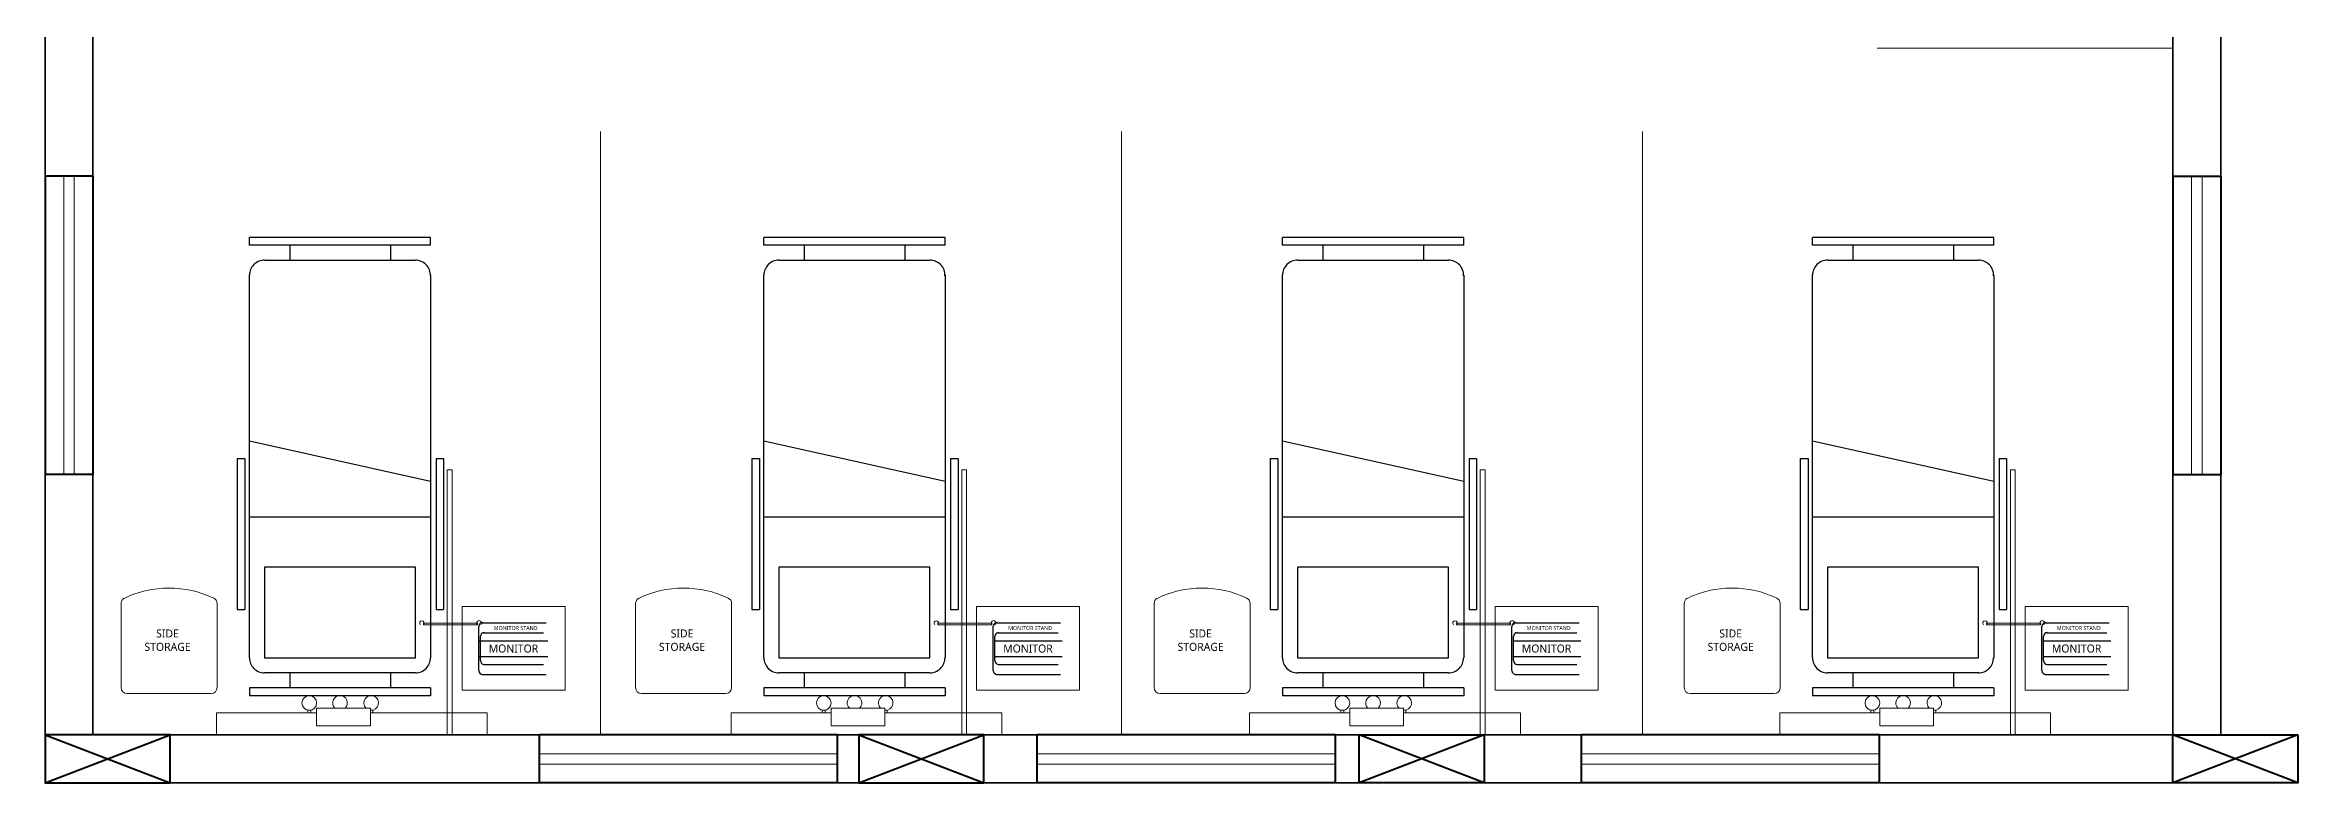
# Model space of a CAD drawing. Header units: inches. Extents: x -17070 to 527, y 504 to 2398.
# Drawn here: x -10456.38 to -10445.57, y 517.2 to 520.74 of the extents above; entities that cross this region are included whole.
import ezdxf

# ---------------------------------------------------------------- set-up
doc = ezdxf.new("R2010")
doc.units = ezdxf.units.IN
for name, color, linetype, lineweight in [('COL', 5, 'Continuous', 40), ('ELE-1', 105, 'Continuous', 40), ('furniture', 42, 'Continuous', 9), ('section', 1, 'Continuous', 35), ('TEXT', 7, 'Continuous', 9), ('WIN', 4, 'Continuous', 20)]:
    doc.layers.add(name, color=color, linetype=linetype, lineweight=lineweight)
doc.layers.add('elevation', color=7, linetype='Continuous')
doc.styles.add('style1', font='', dxfattribs={"height": 12})
doc.styles.get('style1').set_extended_font_data('Arial Narrow')
doc.linetypes.add('ZIGZAG', pattern='A,0.0001,-0.2,[131,ltypeshp.shx,S=0.2,R=0,X=-0.2,Y=0],-0.4,[131,ltypeshp.shx,S=0.2,R=180,X=0.2,Y=0],-0.2', length=0.8001)

# ---------------------------------------------------------------- blocks, each defined once
blk = doc.blocks.new('hospi bed')
at = {"layer": 'elevation', "color": 7}
for p, q in [((115.719, 57.897), (115.719, 56.061)), ((115.741, 56.942), (115.741, 57.666))]:
    blk.add_line(p, q, dxfattribs=at)
for points in [[(114.85, 58.079), (115.719, 58.079)], [(114.85, 58.042), (114.85, 58.079)], [(115.719, 58.042), (115.719, 58.079)], [(114.85, 58.042), (115.719, 58.042)], [(114.923, 57.969), (115.647, 57.969)], [(115.043, 57.969), (115.043, 58.042)], [(115.526, 57.969), (115.526, 58.042)], [(114.85, 56.063), (114.85, 57.897)], [(114.824, 56.942), (114.824, 57.666), (114.788, 57.666)], [(114.788, 56.942), (114.788, 57.666)], [(115.778, 57.666), (115.741, 57.666)], [(115.778, 56.942), (115.778, 57.666)], [(115.719, 57.221), (114.85, 57.221)], [(114.85, 57.052), (115.719, 56.859)], [(114.824, 56.942), (114.788, 56.942)], [(115.778, 56.942), (115.741, 56.942)], [(114.85, 55.918), (115.719, 55.918)], [(114.85, 55.918), (114.85, 55.882)], [(115.647, 55.99), (114.923, 55.99)], [(115.043, 55.918), (115.043, 55.99)], [(115.526, 55.918), (115.526, 55.99)], [(115.719, 55.918), (115.719, 55.882)], [(114.85, 55.882), (115.719, 55.882)]]:
    blk.add_lwpolyline(points, dxfattribs=at)
blk.add_lwpolyline([(115.647, 57.897), (114.923, 57.897), (114.923, 57.463), (115.647, 57.463), (115.647, 57.897)], close=True, dxfattribs=at)
for centre, start, end in [((114.923, 57.897), 90, 180.0124), ((115.647, 57.897), 0, 90.0057), ((114.923, 56.063), 177.3407, 270.0542), ((115.647, 56.063), 269.9459, 0.0001)]:
    blk.add_arc(centre, 0.0724, start, end, dxfattribs=at)
blk = doc.blocks.new('w2r')
at = {"color": 7}
for p, q in [((-5580600.057, -3631425.359), (-5580599.637, -3631425.359)), ((-5580600.087, -3631425.809), (-5580600.087, -3631425.389)), ((-5580599.607, -3631425.389), (-5580599.607, -3631425.809))]:
    blk.add_line(p, q, dxfattribs=at)
for centre, radius, start, end in [((-5580600.057, -3631425.389), 0.03, 90, 180), ((-5580599.637, -3631425.389), 0.03, 0, 90), ((-5580600.057, -3631425.809), 0.03, 180, 240.7339), ((-5580599.637, -3631425.809), 0.03, 295.5316, 360), ((-5580599.847, -3631425.369), 0.517, 244.2388, 295.5316)]:
    blk.add_arc(centre, radius, start, end, dxfattribs=at)
blk = doc.blocks.new('FGTNB')
at = {"color": 7, "lineweight": 18}
blk.add_line((-5581170.012, -3631426.215), (-5581170.012, -3631426.521), dxfattribs=at)
blk.add_lwpolyline([(-5581170.012, -3631426.54, -2.414214), (-5581170.012, -3631426.521), (-5581170.021, -3631426.521), (-5581170.021, -3631426.215), (-5581170.012, -3631426.215, -2.414214), (-5581170.012, -3631426.197)], format="xyb", dxfattribs=at)
blk = doc.blocks.new('FBNH')
at = {"layer": 'furniture', "linetype": 'ByBlock'}
blk.add_lwpolyline([(-5581170.359, -3631421.381), (-5581170.335, -3631421.381), (-5581170.335, -3631422.706), (-5581170.359, -3631422.706)], close=True, dxfattribs=at)
at = {"layer": 'furniture', "linetype": 'ByBlock', "xscale": 0.880801118328236, "yscale": 0.880801118328236, "zscale": 0.8808011183136943, "rotation": 90}
blk.add_blockref('FGTNB', (-8779734.749, 1284478.856), dxfattribs=at)

msp = doc.modelspace()

# ---------------------------------------------------------------- linework, layer by layer
at = {"color": 7}
for p, q in [((-10454.30093, 517.73709), (-10454.30093, 517.94829)), ((-10454.28553, 517.96618), (-10453.97833, 517.96618)), ((-10454.27767, 517.91799), (-10453.98967, 517.91799)), ((-10451.83226, 517.73709), (-10451.83226, 517.94829)), ((-10451.81686, 517.96618), (-10451.50966, 517.96618)), ((-10451.80901, 517.91799), (-10451.52101, 517.91799)), ((-10449.3439, 517.73709), (-10449.3439, 517.94829)), ((-10449.3285, 517.96618), (-10449.0213, 517.96618)), ((-10449.32064, 517.91799), (-10449.03264, 517.91799)), ((-10446.80065, 517.73709), (-10446.80065, 517.94829)), ((-10446.78525, 517.96618), (-10446.47805, 517.96618)), ((-10446.77739, 517.91799), (-10446.48939, 517.91799)), ((-10454.29687, 517.87959), (-10453.97047, 517.87959)), ((-10453.97047, 517.80279), (-10454.29687, 517.80279)), ((-10454.29307, 517.78489), (-10454.29307, 517.90009)), ((-10451.82821, 517.87959), (-10451.50181, 517.87959)), ((-10451.50181, 517.80279), (-10451.82821, 517.80279)), ((-10451.82441, 517.78489), (-10451.82441, 517.90009)), ((-10449.33984, 517.87959), (-10449.01344, 517.87959)), ((-10449.01344, 517.80279), (-10449.33984, 517.80279)), ((-10449.33604, 517.78489), (-10449.33604, 517.90009)), ((-10446.79659, 517.87959), (-10446.47019, 517.87959)), ((-10446.47019, 517.80279), (-10446.79659, 517.80279)), ((-10446.79279, 517.78489), (-10446.79279, 517.90009)), ((-10453.97833, 517.71658), (-10454.28553, 517.71658)), ((-10453.98967, 517.76439), (-10454.27767, 517.76439)), ((-10451.50966, 517.71658), (-10451.81686, 517.71658)), ((-10451.52101, 517.76439), (-10451.80901, 517.76439)), ((-10449.0213, 517.71658), (-10449.3285, 517.71658)), ((-10449.03264, 517.76439), (-10449.32064, 517.76439)), ((-10446.47805, 517.71658), (-10446.78525, 517.71658)), ((-10446.48939, 517.76439), (-10446.77739, 517.76439))]:
    msp.add_line(p, q, dxfattribs=at)
for centre, start, end in [((-10454.28173, 517.94829), 90, 180), ((-10454.27387, 517.90009), 90, 180), ((-10451.81306, 517.94829), 90, 180), ((-10451.80521, 517.90009), 90, 180), ((-10449.3247, 517.94829), 90, 180), ((-10449.31684, 517.90009), 90, 180), ((-10446.78145, 517.94829), 90, 180), ((-10446.77359, 517.90009), 90, 180), ((-10454.28173, 517.73709), 180, 270), ((-10454.27387, 517.78489), 180, 270), ((-10451.81306, 517.73709), 180, 270), ((-10451.80521, 517.78489), 180, 270), ((-10449.3247, 517.73709), 180, 270), ((-10449.31684, 517.78489), 180, 270), ((-10446.78145, 517.73709), 180, 270), ((-10446.77359, 517.78489), 180, 270)]:
    msp.add_arc(centre, 0.0192, start, end, dxfattribs=at)
at = {"layer": 'COL', "ltscale": 0.0005}
for p, q in [((-10456.38214, 517.19797), (-10455.78214, 517.42797)), ((-10456.38214, 517.42797), (-10455.78214, 517.19797)), ((-10456.38214, 517.19797), (-10455.78214, 517.42797)), ((-10456.38214, 517.42797), (-10455.78214, 517.19797)), ((-10452.47714, 517.19797), (-10451.87714, 517.42797)), ((-10452.47714, 517.42797), (-10451.87714, 517.19797)), ((-10452.47714, 517.19797), (-10451.87714, 517.42797)), ((-10452.47714, 517.42797), (-10451.87714, 517.19797)), ((-10449.47714, 517.19797), (-10450.07714, 517.42797)), ((-10449.47714, 517.42797), (-10450.07714, 517.19797)), ((-10449.47714, 517.19797), (-10450.07714, 517.42797)), ((-10449.47714, 517.42797), (-10450.07714, 517.19797)), ((-10445.57214, 517.19797), (-10446.17214, 517.42797)), ((-10445.57214, 517.42797), (-10446.17214, 517.19797)), ((-10445.57214, 517.19797), (-10446.17214, 517.42797)), ((-10445.57214, 517.42797), (-10446.17214, 517.19797))]:
    msp.add_line(p, q, dxfattribs=at)
for points in [[(-10456.38214, 517.42797), (-10456.38214, 517.19797), (-10455.78214, 517.19797), (-10455.78214, 517.42797)], [(-10456.38214, 517.42797), (-10456.38214, 517.19797), (-10455.78214, 517.19797), (-10455.78214, 517.42797)], [(-10452.47714, 517.42797), (-10452.47714, 517.19797), (-10451.87714, 517.19797), (-10451.87714, 517.42797)], [(-10452.47714, 517.42797), (-10452.47714, 517.19797), (-10451.87714, 517.19797), (-10451.87714, 517.42797)], [(-10449.47714, 517.42797), (-10449.47714, 517.19797), (-10450.07714, 517.19797), (-10450.07714, 517.42797)], [(-10449.47714, 517.42797), (-10449.47714, 517.19797), (-10450.07714, 517.19797), (-10450.07714, 517.42797)], [(-10445.57214, 517.42797), (-10445.57214, 517.19797), (-10446.17214, 517.19797), (-10446.17214, 517.42797)], [(-10445.57214, 517.42797), (-10445.57214, 517.19797), (-10446.17214, 517.19797), (-10446.17214, 517.42797)]]:
    msp.add_lwpolyline(points, close=True, dxfattribs=at)
at = {"layer": 'ELE-1', "ltscale": 0.0005}
for p, q in [((-10456.38214, 520.10684), (-10456.38214, 518.67684)), ((-10456.15214, 520.10684), (-10456.38214, 520.10684)), ((-10456.15214, 520.10684), (-10456.15214, 518.67684)), ((-10446.17214, 520.10684), (-10446.17214, 518.67684)), ((-10446.17214, 520.10684), (-10445.94214, 520.10684)), ((-10445.94214, 520.10684), (-10445.94214, 518.67684)), ((-10456.15214, 518.67684), (-10456.38214, 518.67684)), ((-10446.17214, 518.67684), (-10445.94214, 518.67684)), ((-10452.5795, 517.42797), (-10454.0095, 517.42797)), ((-10454.0095, 517.19797), (-10454.0095, 517.42797)), ((-10452.5795, 517.19797), (-10452.5795, 517.42797)), ((-10450.19094, 517.42797), (-10451.62094, 517.42797)), ((-10451.62094, 517.19797), (-10451.62094, 517.42797)), ((-10450.19094, 517.19797), (-10450.19094, 517.42797)), ((-10447.58019, 517.42797), (-10449.01019, 517.42797)), ((-10449.01019, 517.19797), (-10449.01019, 517.42797)), ((-10447.58019, 517.19797), (-10447.58019, 517.42797)), ((-10452.5795, 517.19797), (-10454.0095, 517.19797)), ((-10450.19094, 517.19797), (-10451.62094, 517.19797)), ((-10447.58019, 517.19797), (-10449.01019, 517.19797))]:
    msp.add_line(p, q, dxfattribs=at)
at = {"layer": 'elevation', "color": 26, "linetype": 'ZIGZAG', "lineweight": 15, "ltscale": 0.2}
for p, q in [((-10447.59178, 520.72158), (-10446.17214, 520.72158)), ((-10453.71654, 520.32108), (-10453.71655, 517.42797)), ((-10451.21654, 520.32108), (-10451.21655, 517.42797)), ((-10448.71654, 520.32108), (-10448.71655, 517.42797))]:
    msp.add_line(p, q, dxfattribs=at)
at = {"layer": 'furniture', "color": 0}
for points in [[(-10453.88687, 517.64328), (-10454.38095, 517.64328), (-10454.38095, 518.04463), (-10453.88687, 518.04463)], [(-10451.41821, 517.64328), (-10451.91228, 517.64328), (-10451.91228, 518.04463), (-10451.41821, 518.04463)], [(-10448.92984, 517.64328), (-10449.42392, 517.64328), (-10449.42392, 518.04463), (-10448.92984, 518.04463)], [(-10446.38659, 517.64328), (-10446.88066, 517.64328), (-10446.88066, 518.04463), (-10446.38659, 518.04463)]]:
    msp.add_lwpolyline(points, close=True, dxfattribs=at)
at = {"layer": 'section', "ltscale": 0.0005}
for p, q in [((-10456.38214, 520.77797), (-10456.38214, 517.42797)), ((-10456.15214, 520.77797), (-10456.15214, 517.42797)), ((-10446.17214, 520.77797), (-10446.17214, 517.42797)), ((-10445.94214, 520.77797), (-10445.94214, 517.42797)), ((-10456.38214, 517.42797), (-10456.38214, 517.19797)), ((-10456.38214, 517.19797), (-10456.38214, 517.42797)), ((-10455.78214, 517.42797), (-10452.47714, 517.42797)), ((-10455.78214, 517.42797), (-10452.47714, 517.42797)), ((-10455.78214, 517.19797), (-10455.78214, 517.42797)), ((-10455.78214, 517.42797), (-10455.78214, 517.19797)), ((-10455.78214, 517.42797), (-10455.78214, 517.19797)), ((-10455.78214, 517.42797), (-10455.78214, 517.19797)), ((-10451.87714, 517.42797), (-10450.07714, 517.42797)), ((-10451.87714, 517.42797), (-10451.87714, 517.19797)), ((-10451.87714, 517.42797), (-10451.87714, 517.19797)), ((-10450.07714, 517.42797), (-10450.07714, 517.19797)), ((-10450.07714, 517.42797), (-10450.07714, 517.19797)), ((-10446.17214, 517.42797), (-10449.47714, 517.42797)), ((-10446.17214, 517.42797), (-10449.47714, 517.42797)), ((-10446.17214, 517.19797), (-10446.17214, 517.42797)), ((-10446.17214, 517.42797), (-10446.17214, 517.19797)), ((-10446.17214, 517.42797), (-10446.17214, 517.19797)), ((-10446.17214, 517.42797), (-10446.17214, 517.19797)), ((-10445.57214, 517.42797), (-10445.57214, 517.19797)), ((-10445.57214, 517.19797), (-10445.57214, 517.42797)), ((-10455.78214, 517.19797), (-10452.47714, 517.19797)), ((-10451.87714, 517.19797), (-10450.07714, 517.19797)), ((-10446.17214, 517.19797), (-10449.47714, 517.19797))]:
    msp.add_line(p, q, dxfattribs=at)
at = {"layer": 'TEXT', "color": 250, "lineweight": 18}
for points in [[(-10455.07905, 517.53389), (-10455.55923, 517.53389), (-10455.55923, 517.42797), (-10454.26002, 517.42797), (-10454.26002, 517.53389), (-10454.82052, 517.53389)], [(-10454.82052, 517.5339), (-10454.81002, 517.5339), (-10454.81002, 517.54702), (-10454.82052, 517.54702)], [(-10452.61038, 517.53389), (-10453.09057, 517.53389), (-10453.09057, 517.42797), (-10451.79135, 517.42797), (-10451.79135, 517.53389), (-10452.35186, 517.53389)], [(-10452.35186, 517.5339), (-10452.34136, 517.5339), (-10452.34136, 517.54702), (-10452.35186, 517.54702)], [(-10450.12202, 517.53389), (-10450.6022, 517.53389), (-10450.6022, 517.42797), (-10449.30299, 517.42797), (-10449.30299, 517.53389), (-10449.86349, 517.53389)], [(-10449.86349, 517.5339), (-10449.85299, 517.5339), (-10449.85299, 517.54702), (-10449.86349, 517.54702)], [(-10447.57877, 517.53389), (-10448.05895, 517.53389), (-10448.05895, 517.42797), (-10446.75974, 517.42797), (-10446.75974, 517.53389), (-10447.32024, 517.53389)], [(-10447.32024, 517.5339), (-10447.30974, 517.5339), (-10447.30974, 517.54702), (-10447.32024, 517.54702)]]:
    msp.add_lwpolyline(points, dxfattribs=at)
for points in [[(-10455.12157, 517.53389), (-10455.10728, 517.53389), (-10455.10728, 517.54701), (-10455.12157, 517.54701)], [(-10455.07905, 517.47159), (-10454.82052, 517.47159), (-10454.82052, 517.55646), (-10455.07905, 517.55646)], [(-10452.65291, 517.53389), (-10452.63862, 517.53389), (-10452.63862, 517.54701), (-10452.65291, 517.54701)], [(-10452.61038, 517.47159), (-10452.35186, 517.47159), (-10452.35186, 517.55646), (-10452.61038, 517.55646)], [(-10450.16454, 517.53389), (-10450.15025, 517.53389), (-10450.15025, 517.54701), (-10450.16454, 517.54701)], [(-10450.12202, 517.47159), (-10449.86349, 517.47159), (-10449.86349, 517.55646), (-10450.12202, 517.55646)], [(-10447.62129, 517.53389), (-10447.607, 517.53389), (-10447.607, 517.54701), (-10447.62129, 517.54701)], [(-10447.57877, 517.47159), (-10447.32024, 517.47159), (-10447.32024, 517.55646), (-10447.57877, 517.55646)]]:
    msp.add_lwpolyline(points, close=True, dxfattribs=at)
for centre in [(-10455.11439, 517.58146), (-10452.64572, 517.58146), (-10450.15736, 517.58146), (-10447.6141, 517.58146)]:
    msp.add_circle(centre, 0.03517, dxfattribs=at)
for centre, start in [((-10454.96683, 517.58146), 314.695738), ((-10454.81717, 517.58146), 264.531378), ((-10452.49816, 517.58146), 314.695738), ((-10452.3485, 517.58146), 264.531378), ((-10450.0098, 517.58146), 314.695738), ((-10449.86014, 517.58146), 264.531378), ((-10447.46655, 517.58146), 314.695738), ((-10447.31689, 517.58146), 264.531378)]:
    msp.add_arc(centre, 0.03517, start, 225.304262, dxfattribs=at)
at = {"layer": 'WIN', "ltscale": 0.0005}
for p, q in [((-10456.29214, 520.10684), (-10456.29214, 518.67684)), ((-10456.24214, 520.10684), (-10456.24214, 518.67684)), ((-10446.08214, 520.10684), (-10446.08214, 518.67684)), ((-10446.03214, 520.10684), (-10446.03214, 518.67684)), ((-10452.5795, 517.33797), (-10454.0095, 517.33797)), ((-10452.5795, 517.28797), (-10454.0095, 517.28797)), ((-10450.19094, 517.33797), (-10451.62094, 517.33797)), ((-10450.19094, 517.28797), (-10451.62094, 517.28797)), ((-10447.58019, 517.33797), (-10449.01019, 517.33797)), ((-10447.58019, 517.28797), (-10449.01019, 517.28797))]:
    msp.add_line(p, q, dxfattribs=at)

# ---------------------------------------------------------------- block references
at = {"layer": 'furniture', "color": 0, "lineweight": 18, "rotation": 179.9999065361472}
for p in [(-10339.68207, 575.69504), (-10337.21341, 575.69504), (-10334.72504, 575.69504), (-10332.18179, 575.69504)]:
    msp.add_blockref('hospi bed', p, dxfattribs=at)
at = {"layer": 'furniture', "color": 0, "xscale": -0.9599999999991269, "yscale": 0.9599999999999227, "zscale": 0.96, "rotation": 180}
for name, p in [('FBNH', (5347469.09222, -3485647.09815)), ('FBNH', (5347471.56088, -3485647.09815)), ('FBNH', (5347474.04925, -3485647.09815)), ('FBNH', (5347476.5925, -3485647.09815)), ('w2r', (5346920.06619, -3485650.7183)), ('w2r', (5346922.53485, -3485650.7183)), ('w2r', (5346925.02322, -3485650.7183)), ('w2r', (5346927.56647, -3485650.7183))]:
    msp.add_blockref(name, p, dxfattribs=at)

# ---------------------------------------------------------------- texts
at = {"color": 7, "width": 0.2470858, "attachment_point": 7, "style": 'style1'}
for s, insert, char_height in [('{\\fTrebuchet MS|b0|i0|c0|p34;MONITOR STAND}', (-10454.22939, 517.93049), 0.0192), ('{\\fTrebuchet MS|b0|i0|c0|p34;MONITOR STAND}', (-10451.76073, 517.93049), 0.0192), ('{\\fTrebuchet MS|b0|i0|c0|p34;MONITOR STAND}', (-10449.27236, 517.93049), 0.0192), ('{\\fTrebuchet MS|b0|i0|c0|p34;MONITOR STAND}', (-10446.72911, 517.93049), 0.0192), ('{\\fTrebuchet MS|b0|i0|c0|p34;MONITOR}', (-10454.25325, 517.82262), 0.0384), ('{\\fTrebuchet MS|b0|i0|c0|p34;MONITOR}', (-10451.78459, 517.82262), 0.0384), ('{\\fTrebuchet MS|b0|i0|c0|p34;MONITOR}', (-10449.29622, 517.82262), 0.0384), ('{\\fTrebuchet MS|b0|i0|c0|p34;MONITOR}', (-10446.75297, 517.82262), 0.0384)]:
    msp.add_mtext(s, dxfattribs=dict(at, insert=insert, char_height=char_height))
at = {"layer": 'furniture', "color": 0, "char_height": 0.0384, "width": 0.2470858, "attachment_point": 8, "style": 'style1'}
for insert in [(-10455.79447, 517.83071), (-10453.3258, 517.83071), (-10450.83744, 517.83071), (-10448.29419, 517.83071)]:
    msp.add_mtext('{\\fTrebuchet MS|b0|i0|c0|p34;SIDE STORAGE}', dxfattribs=dict(at, insert=insert))

doc.saveas('drawing.dxf')
